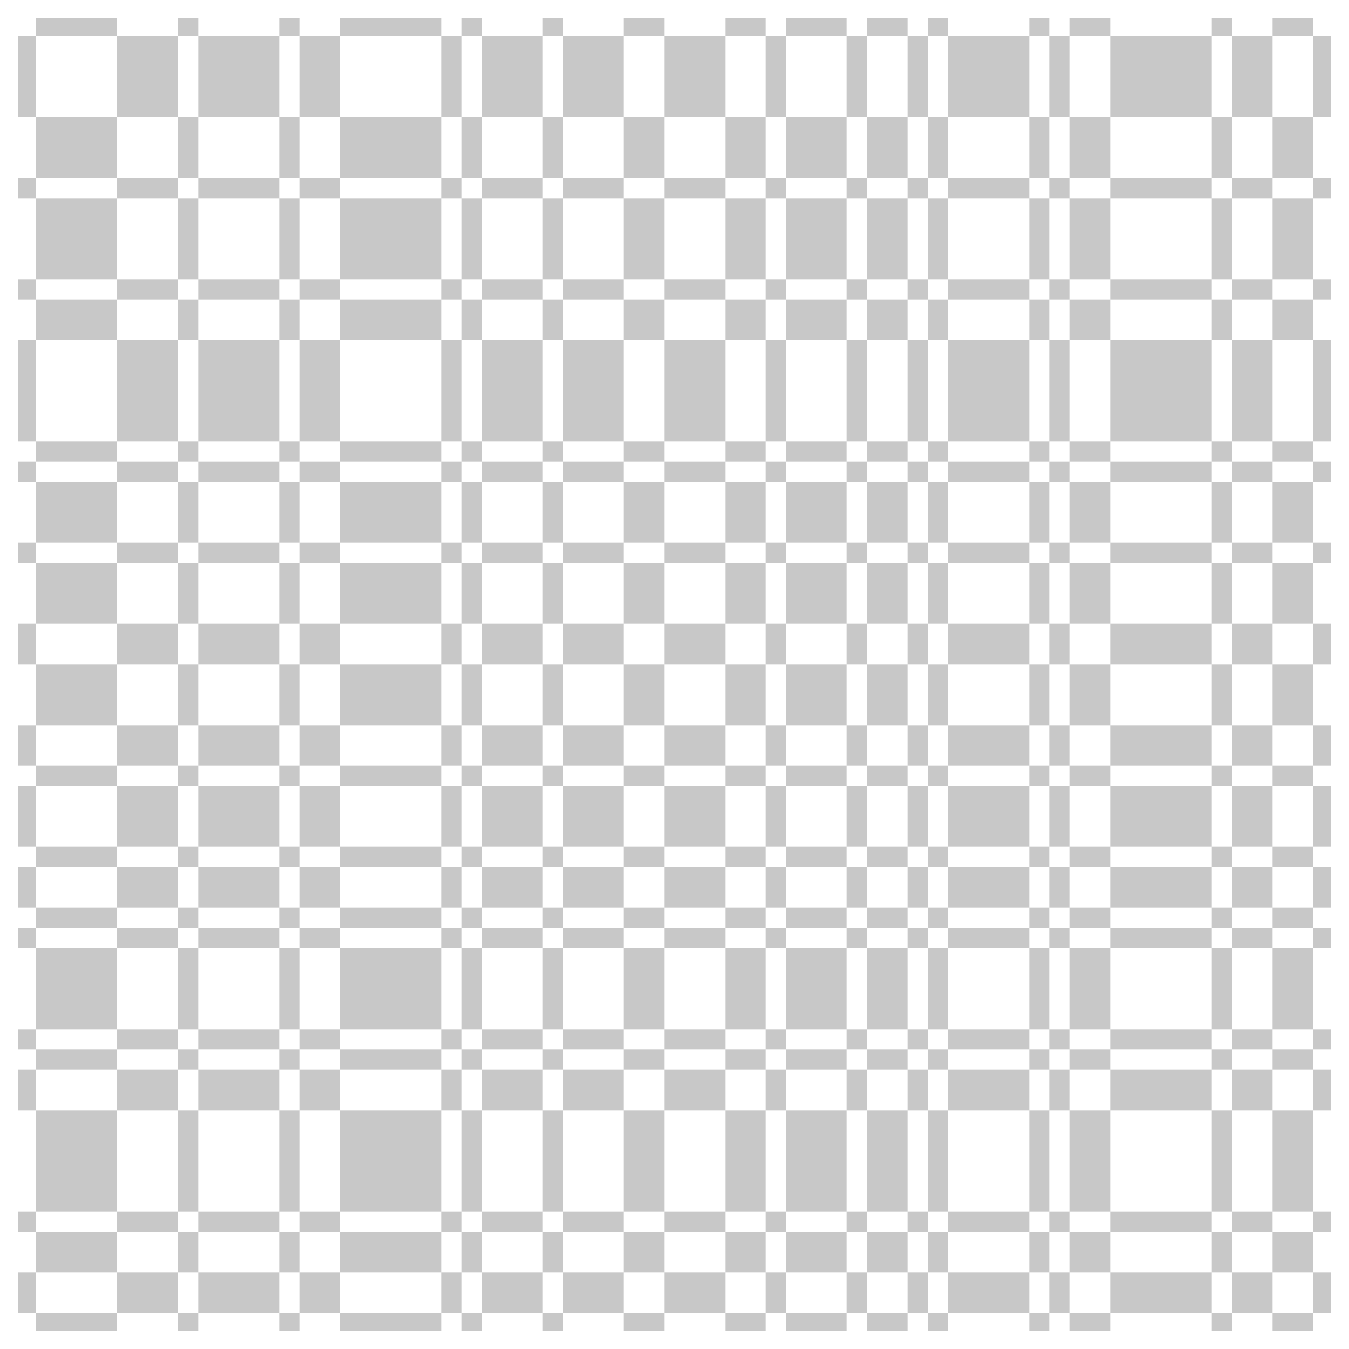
# Model space of a CAD drawing. Extents: x 0 to 200, y 0 to 200.
# Drawn here: x 74.2 to 99.8, y 100.2 to 125.8 of the extents above; entities that cross this region are included whole.
import ezdxf

# ---------------------------------------------------------------- set-up
doc = ezdxf.new("R2010")
doc.units = 0

msp = doc.modelspace()

# ---------------------------------------------------------------- linework, layer by layer
at = {"layer": 'CHROME'}
for points in [[(74.4, 125.6), (76, 125.6), (74.4, 126), (76, 126)], [(77.2, 125.6), (77.6, 125.6), (77.2, 126), (77.6, 126)], [(79.2, 125.6), (79.6, 125.6), (79.2, 126), (79.6, 126)], [(80.4, 125.6), (82.4, 125.6), (80.4, 126), (82.4, 126)], [(82.8, 125.6), (83.2, 125.6), (82.8, 126), (83.2, 126)], [(84.4, 125.6), (84.8, 125.6), (84.4, 126), (84.8, 126)], [(86, 125.6), (86.8, 125.6), (86, 126), (86.8, 126)], [(88, 125.6), (88.8, 125.6), (88, 126), (88.8, 126)], [(89.2, 125.6), (90.4, 125.6), (89.2, 126), (90.4, 126)], [(90.8, 125.6), (91.6, 125.6), (90.8, 126), (91.6, 126)], [(92, 125.6), (92.4, 125.6), (92, 126), (92.4, 126)], [(94, 125.6), (94.4, 125.6), (94, 126), (94.4, 126)], [(94.8, 125.6), (95.6, 125.6), (94.8, 126), (95.6, 126)], [(97.6, 125.6), (98, 125.6), (97.6, 126), (98, 126)], [(98.8, 125.6), (99.6, 125.6), (98.8, 126), (99.6, 126)], [(74, 124), (74.4, 124), (74, 125.6), (74.4, 125.6)], [(76, 124), (77.2, 124), (76, 125.6), (77.2, 125.6)], [(77.6, 124), (79.2, 124), (77.6, 125.6), (79.2, 125.6)], [(79.6, 124), (80.4, 124), (79.6, 125.6), (80.4, 125.6)], [(82.4, 124), (82.8, 124), (82.4, 125.6), (82.8, 125.6)], [(83.2, 124), (84.4, 124), (83.2, 125.6), (84.4, 125.6)], [(84.8, 124), (86, 124), (84.8, 125.6), (86, 125.6)], [(86.8, 124), (88, 124), (86.8, 125.6), (88, 125.6)], [(88.8, 124), (89.2, 124), (88.8, 125.6), (89.2, 125.6)], [(90.4, 124), (90.8, 124), (90.4, 125.6), (90.8, 125.6)], [(91.6, 124), (92, 124), (91.6, 125.6), (92, 125.6)], [(92.4, 124), (94, 124), (92.4, 125.6), (94, 125.6)], [(94.4, 124), (94.8, 124), (94.4, 125.6), (94.8, 125.6)], [(95.6, 124), (97.6, 124), (95.6, 125.6), (97.6, 125.6)], [(98, 124), (98.8, 124), (98, 125.6), (98.8, 125.6)], [(99.6, 124), (100, 124), (99.6, 125.6), (100, 125.6)], [(74.4, 122.8), (76, 122.8), (74.4, 124), (76, 124)], [(77.2, 122.8), (77.6, 122.8), (77.2, 124), (77.6, 124)], [(79.2, 122.8), (79.6, 122.8), (79.2, 124), (79.6, 124)], [(80.4, 122.8), (82.4, 122.8), (80.4, 124), (82.4, 124)], [(82.8, 122.8), (83.2, 122.8), (82.8, 124), (83.2, 124)], [(84.4, 122.8), (84.8, 122.8), (84.4, 124), (84.8, 124)], [(86, 122.8), (86.8, 122.8), (86, 124), (86.8, 124)], [(88, 122.8), (88.8, 122.8), (88, 124), (88.8, 124)], [(89.2, 122.8), (90.4, 122.8), (89.2, 124), (90.4, 124)], [(90.8, 122.8), (91.6, 122.8), (90.8, 124), (91.6, 124)], [(92, 122.8), (92.4, 122.8), (92, 124), (92.4, 124)], [(94, 122.8), (94.4, 122.8), (94, 124), (94.4, 124)], [(94.8, 122.8), (95.6, 122.8), (94.8, 124), (95.6, 124)], [(97.6, 122.8), (98, 122.8), (97.6, 124), (98, 124)], [(98.8, 122.8), (99.6, 122.8), (98.8, 124), (99.6, 124)], [(74, 122.4), (74.4, 122.4), (74, 122.8), (74.4, 122.8)], [(76, 122.4), (77.2, 122.4), (76, 122.8), (77.2, 122.8)], [(77.6, 122.4), (79.2, 122.4), (77.6, 122.8), (79.2, 122.8)], [(79.6, 122.4), (80.4, 122.4), (79.6, 122.8), (80.4, 122.8)], [(82.4, 122.4), (82.8, 122.4), (82.4, 122.8), (82.8, 122.8)], [(83.2, 122.4), (84.4, 122.4), (83.2, 122.8), (84.4, 122.8)], [(84.8, 122.4), (86, 122.4), (84.8, 122.8), (86, 122.8)], [(86.8, 122.4), (88, 122.4), (86.8, 122.8), (88, 122.8)], [(88.8, 122.4), (89.2, 122.4), (88.8, 122.8), (89.2, 122.8)], [(90.4, 122.4), (90.8, 122.4), (90.4, 122.8), (90.8, 122.8)], [(91.6, 122.4), (92, 122.4), (91.6, 122.8), (92, 122.8)], [(92.4, 122.4), (94, 122.4), (92.4, 122.8), (94, 122.8)], [(94.4, 122.4), (94.8, 122.4), (94.4, 122.8), (94.8, 122.8)], [(95.6, 122.4), (97.6, 122.4), (95.6, 122.8), (97.6, 122.8)], [(98, 122.4), (98.8, 122.4), (98, 122.8), (98.8, 122.8)], [(99.6, 122.4), (100, 122.4), (99.6, 122.8), (100, 122.8)], [(74.4, 120.8), (76, 120.8), (74.4, 122.4), (76, 122.4)], [(77.2, 120.8), (77.6, 120.8), (77.2, 122.4), (77.6, 122.4)], [(79.2, 120.8), (79.6, 120.8), (79.2, 122.4), (79.6, 122.4)], [(80.4, 120.8), (82.4, 120.8), (80.4, 122.4), (82.4, 122.4)], [(82.8, 120.8), (83.2, 120.8), (82.8, 122.4), (83.2, 122.4)], [(84.4, 120.8), (84.8, 120.8), (84.4, 122.4), (84.8, 122.4)], [(86, 120.8), (86.8, 120.8), (86, 122.4), (86.8, 122.4)], [(88, 120.8), (88.8, 120.8), (88, 122.4), (88.8, 122.4)], [(89.2, 120.8), (90.4, 120.8), (89.2, 122.4), (90.4, 122.4)], [(90.8, 120.8), (91.6, 120.8), (90.8, 122.4), (91.6, 122.4)], [(92, 120.8), (92.4, 120.8), (92, 122.4), (92.4, 122.4)], [(94, 120.8), (94.4, 120.8), (94, 122.4), (94.4, 122.4)], [(94.8, 120.8), (95.6, 120.8), (94.8, 122.4), (95.6, 122.4)], [(97.6, 120.8), (98, 120.8), (97.6, 122.4), (98, 122.4)], [(98.8, 120.8), (99.6, 120.8), (98.8, 122.4), (99.6, 122.4)], [(74, 120.4), (74.4, 120.4), (74, 120.8), (74.4, 120.8)], [(76, 120.4), (77.2, 120.4), (76, 120.8), (77.2, 120.8)], [(77.6, 120.4), (79.2, 120.4), (77.6, 120.8), (79.2, 120.8)], [(79.6, 120.4), (80.4, 120.4), (79.6, 120.8), (80.4, 120.8)], [(82.4, 120.4), (82.8, 120.4), (82.4, 120.8), (82.8, 120.8)], [(83.2, 120.4), (84.4, 120.4), (83.2, 120.8), (84.4, 120.8)], [(84.8, 120.4), (86, 120.4), (84.8, 120.8), (86, 120.8)], [(86.8, 120.4), (88, 120.4), (86.8, 120.8), (88, 120.8)], [(88.8, 120.4), (89.2, 120.4), (88.8, 120.8), (89.2, 120.8)], [(90.4, 120.4), (90.8, 120.4), (90.4, 120.8), (90.8, 120.8)], [(91.6, 120.4), (92, 120.4), (91.6, 120.8), (92, 120.8)], [(92.4, 120.4), (94, 120.4), (92.4, 120.8), (94, 120.8)], [(94.4, 120.4), (94.8, 120.4), (94.4, 120.8), (94.8, 120.8)], [(95.6, 120.4), (97.6, 120.4), (95.6, 120.8), (97.6, 120.8)], [(98, 120.4), (98.8, 120.4), (98, 120.8), (98.8, 120.8)], [(99.6, 120.4), (100, 120.4), (99.6, 120.8), (100, 120.8)], [(74.4, 119.6), (76, 119.6), (74.4, 120.4), (76, 120.4)], [(77.2, 119.6), (77.6, 119.6), (77.2, 120.4), (77.6, 120.4)], [(79.2, 119.6), (79.6, 119.6), (79.2, 120.4), (79.6, 120.4)], [(80.4, 119.6), (82.4, 119.6), (80.4, 120.4), (82.4, 120.4)], [(82.8, 119.6), (83.2, 119.6), (82.8, 120.4), (83.2, 120.4)], [(84.4, 119.6), (84.8, 119.6), (84.4, 120.4), (84.8, 120.4)], [(86, 119.6), (86.8, 119.6), (86, 120.4), (86.8, 120.4)], [(88, 119.6), (88.8, 119.6), (88, 120.4), (88.8, 120.4)], [(89.2, 119.6), (90.4, 119.6), (89.2, 120.4), (90.4, 120.4)], [(90.8, 119.6), (91.6, 119.6), (90.8, 120.4), (91.6, 120.4)], [(92, 119.6), (92.4, 119.6), (92, 120.4), (92.4, 120.4)], [(94, 119.6), (94.4, 119.6), (94, 120.4), (94.4, 120.4)], [(94.8, 119.6), (95.6, 119.6), (94.8, 120.4), (95.6, 120.4)], [(97.6, 119.6), (98, 119.6), (97.6, 120.4), (98, 120.4)], [(98.8, 119.6), (99.6, 119.6), (98.8, 120.4), (99.6, 120.4)], [(74, 117.6), (74.4, 117.6), (74, 119.6), (74.4, 119.6)], [(76, 117.6), (77.2, 117.6), (76, 119.6), (77.2, 119.6)], [(77.6, 117.6), (79.2, 117.6), (77.6, 119.6), (79.2, 119.6)], [(79.6, 117.6), (80.4, 117.6), (79.6, 119.6), (80.4, 119.6)], [(82.4, 117.6), (82.8, 117.6), (82.4, 119.6), (82.8, 119.6)], [(83.2, 117.6), (84.4, 117.6), (83.2, 119.6), (84.4, 119.6)], [(84.8, 117.6), (86, 117.6), (84.8, 119.6), (86, 119.6)], [(86.8, 117.6), (88, 117.6), (86.8, 119.6), (88, 119.6)], [(88.8, 117.6), (89.2, 117.6), (88.8, 119.6), (89.2, 119.6)], [(90.4, 117.6), (90.8, 117.6), (90.4, 119.6), (90.8, 119.6)], [(91.6, 117.6), (92, 117.6), (91.6, 119.6), (92, 119.6)], [(92.4, 117.6), (94, 117.6), (92.4, 119.6), (94, 119.6)], [(94.4, 117.6), (94.8, 117.6), (94.4, 119.6), (94.8, 119.6)], [(95.6, 117.6), (97.6, 117.6), (95.6, 119.6), (97.6, 119.6)], [(98, 117.6), (98.8, 117.6), (98, 119.6), (98.8, 119.6)], [(99.6, 117.6), (100, 117.6), (99.6, 119.6), (100, 119.6)], [(74.4, 117.2), (76, 117.2), (74.4, 117.6), (76, 117.6)], [(77.2, 117.2), (77.6, 117.2), (77.2, 117.6), (77.6, 117.6)], [(79.2, 117.2), (79.6, 117.2), (79.2, 117.6), (79.6, 117.6)], [(80.4, 117.2), (82.4, 117.2), (80.4, 117.6), (82.4, 117.6)], [(82.8, 117.2), (83.2, 117.2), (82.8, 117.6), (83.2, 117.6)], [(84.4, 117.2), (84.8, 117.2), (84.4, 117.6), (84.8, 117.6)], [(86, 117.2), (86.8, 117.2), (86, 117.6), (86.8, 117.6)], [(88, 117.2), (88.8, 117.2), (88, 117.6), (88.8, 117.6)], [(89.2, 117.2), (90.4, 117.2), (89.2, 117.6), (90.4, 117.6)], [(90.8, 117.2), (91.6, 117.2), (90.8, 117.6), (91.6, 117.6)], [(92, 117.2), (92.4, 117.2), (92, 117.6), (92.4, 117.6)], [(94, 117.2), (94.4, 117.2), (94, 117.6), (94.4, 117.6)], [(94.8, 117.2), (95.6, 117.2), (94.8, 117.6), (95.6, 117.6)], [(97.6, 117.2), (98, 117.2), (97.6, 117.6), (98, 117.6)], [(98.8, 117.2), (99.6, 117.2), (98.8, 117.6), (99.6, 117.6)], [(74, 116.8), (74.4, 116.8), (74, 117.2), (74.4, 117.2)], [(76, 116.8), (77.2, 116.8), (76, 117.2), (77.2, 117.2)], [(77.6, 116.8), (79.2, 116.8), (77.6, 117.2), (79.2, 117.2)], [(79.6, 116.8), (80.4, 116.8), (79.6, 117.2), (80.4, 117.2)], [(82.4, 116.8), (82.8, 116.8), (82.4, 117.2), (82.8, 117.2)], [(83.2, 116.8), (84.4, 116.8), (83.2, 117.2), (84.4, 117.2)], [(84.8, 116.8), (86, 116.8), (84.8, 117.2), (86, 117.2)], [(86.8, 116.8), (88, 116.8), (86.8, 117.2), (88, 117.2)], [(88.8, 116.8), (89.2, 116.8), (88.8, 117.2), (89.2, 117.2)], [(90.4, 116.8), (90.8, 116.8), (90.4, 117.2), (90.8, 117.2)], [(91.6, 116.8), (92, 116.8), (91.6, 117.2), (92, 117.2)], [(92.4, 116.8), (94, 116.8), (92.4, 117.2), (94, 117.2)], [(94.4, 116.8), (94.8, 116.8), (94.4, 117.2), (94.8, 117.2)], [(95.6, 116.8), (97.6, 116.8), (95.6, 117.2), (97.6, 117.2)], [(98, 116.8), (98.8, 116.8), (98, 117.2), (98.8, 117.2)], [(99.6, 116.8), (100, 116.8), (99.6, 117.2), (100, 117.2)], [(74.4, 115.6), (76, 115.6), (74.4, 116.8), (76, 116.8)], [(77.2, 115.6), (77.6, 115.6), (77.2, 116.8), (77.6, 116.8)], [(79.2, 115.6), (79.6, 115.6), (79.2, 116.8), (79.6, 116.8)], [(80.4, 115.6), (82.4, 115.6), (80.4, 116.8), (82.4, 116.8)], [(82.8, 115.6), (83.2, 115.6), (82.8, 116.8), (83.2, 116.8)], [(84.4, 115.6), (84.8, 115.6), (84.4, 116.8), (84.8, 116.8)], [(86, 115.6), (86.8, 115.6), (86, 116.8), (86.8, 116.8)], [(88, 115.6), (88.8, 115.6), (88, 116.8), (88.8, 116.8)], [(89.2, 115.6), (90.4, 115.6), (89.2, 116.8), (90.4, 116.8)], [(90.8, 115.6), (91.6, 115.6), (90.8, 116.8), (91.6, 116.8)], [(92, 115.6), (92.4, 115.6), (92, 116.8), (92.4, 116.8)], [(94, 115.6), (94.4, 115.6), (94, 116.8), (94.4, 116.8)], [(94.8, 115.6), (95.6, 115.6), (94.8, 116.8), (95.6, 116.8)], [(97.6, 115.6), (98, 115.6), (97.6, 116.8), (98, 116.8)], [(98.8, 115.6), (99.6, 115.6), (98.8, 116.8), (99.6, 116.8)], [(74, 115.2), (74.4, 115.2), (74, 115.6), (74.4, 115.6)], [(76, 115.2), (77.2, 115.2), (76, 115.6), (77.2, 115.6)], [(77.6, 115.2), (79.2, 115.2), (77.6, 115.6), (79.2, 115.6)], [(79.6, 115.2), (80.4, 115.2), (79.6, 115.6), (80.4, 115.6)], [(82.4, 115.2), (82.8, 115.2), (82.4, 115.6), (82.8, 115.6)], [(83.2, 115.2), (84.4, 115.2), (83.2, 115.6), (84.4, 115.6)], [(84.8, 115.2), (86, 115.2), (84.8, 115.6), (86, 115.6)], [(86.8, 115.2), (88, 115.2), (86.8, 115.6), (88, 115.6)], [(88.8, 115.2), (89.2, 115.2), (88.8, 115.6), (89.2, 115.6)], [(90.4, 115.2), (90.8, 115.2), (90.4, 115.6), (90.8, 115.6)], [(91.6, 115.2), (92, 115.2), (91.6, 115.6), (92, 115.6)], [(92.4, 115.2), (94, 115.2), (92.4, 115.6), (94, 115.6)], [(94.4, 115.2), (94.8, 115.2), (94.4, 115.6), (94.8, 115.6)], [(95.6, 115.2), (97.6, 115.2), (95.6, 115.6), (97.6, 115.6)], [(98, 115.2), (98.8, 115.2), (98, 115.6), (98.8, 115.6)], [(99.6, 115.2), (100, 115.2), (99.6, 115.6), (100, 115.6)], [(74.4, 114), (76, 114), (74.4, 115.2), (76, 115.2)], [(77.2, 114), (77.6, 114), (77.2, 115.2), (77.6, 115.2)], [(79.2, 114), (79.6, 114), (79.2, 115.2), (79.6, 115.2)], [(80.4, 114), (82.4, 114), (80.4, 115.2), (82.4, 115.2)], [(82.8, 114), (83.2, 114), (82.8, 115.2), (83.2, 115.2)], [(84.4, 114), (84.8, 114), (84.4, 115.2), (84.8, 115.2)], [(86, 114), (86.8, 114), (86, 115.2), (86.8, 115.2)], [(88, 114), (88.8, 114), (88, 115.2), (88.8, 115.2)], [(89.2, 114), (90.4, 114), (89.2, 115.2), (90.4, 115.2)], [(90.8, 114), (91.6, 114), (90.8, 115.2), (91.6, 115.2)], [(92, 114), (92.4, 114), (92, 115.2), (92.4, 115.2)], [(94, 114), (94.4, 114), (94, 115.2), (94.4, 115.2)], [(94.8, 114), (95.6, 114), (94.8, 115.2), (95.6, 115.2)], [(97.6, 114), (98, 114), (97.6, 115.2), (98, 115.2)], [(98.8, 114), (99.6, 114), (98.8, 115.2), (99.6, 115.2)], [(74, 113.2), (74.4, 113.2), (74, 114), (74.4, 114)], [(76, 113.2), (77.2, 113.2), (76, 114), (77.2, 114)], [(77.6, 113.2), (79.2, 113.2), (77.6, 114), (79.2, 114)], [(79.6, 113.2), (80.4, 113.2), (79.6, 114), (80.4, 114)], [(82.4, 113.2), (82.8, 113.2), (82.4, 114), (82.8, 114)], [(83.2, 113.2), (84.4, 113.2), (83.2, 114), (84.4, 114)], [(84.8, 113.2), (86, 113.2), (84.8, 114), (86, 114)], [(86.8, 113.2), (88, 113.2), (86.8, 114), (88, 114)], [(88.8, 113.2), (89.2, 113.2), (88.8, 114), (89.2, 114)], [(90.4, 113.2), (90.8, 113.2), (90.4, 114), (90.8, 114)], [(91.6, 113.2), (92, 113.2), (91.6, 114), (92, 114)], [(92.4, 113.2), (94, 113.2), (92.4, 114), (94, 114)], [(94.4, 113.2), (94.8, 113.2), (94.4, 114), (94.8, 114)], [(95.6, 113.2), (97.6, 113.2), (95.6, 114), (97.6, 114)], [(98, 113.2), (98.8, 113.2), (98, 114), (98.8, 114)], [(99.6, 113.2), (100, 113.2), (99.6, 114), (100, 114)], [(74.4, 112), (76, 112), (74.4, 113.2), (76, 113.2)], [(77.2, 112), (77.6, 112), (77.2, 113.2), (77.6, 113.2)], [(79.2, 112), (79.6, 112), (79.2, 113.2), (79.6, 113.2)], [(80.4, 112), (82.4, 112), (80.4, 113.2), (82.4, 113.2)], [(82.8, 112), (83.2, 112), (82.8, 113.2), (83.2, 113.2)], [(84.4, 112), (84.8, 112), (84.4, 113.2), (84.8, 113.2)], [(86, 112), (86.8, 112), (86, 113.2), (86.8, 113.2)], [(88, 112), (88.8, 112), (88, 113.2), (88.8, 113.2)], [(89.2, 112), (90.4, 112), (89.2, 113.2), (90.4, 113.2)], [(90.8, 112), (91.6, 112), (90.8, 113.2), (91.6, 113.2)], [(92, 112), (92.4, 112), (92, 113.2), (92.4, 113.2)], [(94, 112), (94.4, 112), (94, 113.2), (94.4, 113.2)], [(94.8, 112), (95.6, 112), (94.8, 113.2), (95.6, 113.2)], [(97.6, 112), (98, 112), (97.6, 113.2), (98, 113.2)], [(98.8, 112), (99.6, 112), (98.8, 113.2), (99.6, 113.2)], [(74, 111.2), (74.4, 111.2), (74, 112), (74.4, 112)], [(76, 111.2), (77.2, 111.2), (76, 112), (77.2, 112)], [(77.6, 111.2), (79.2, 111.2), (77.6, 112), (79.2, 112)], [(79.6, 111.2), (80.4, 111.2), (79.6, 112), (80.4, 112)], [(82.4, 111.2), (82.8, 111.2), (82.4, 112), (82.8, 112)], [(83.2, 111.2), (84.4, 111.2), (83.2, 112), (84.4, 112)], [(84.8, 111.2), (86, 111.2), (84.8, 112), (86, 112)], [(86.8, 111.2), (88, 111.2), (86.8, 112), (88, 112)], [(88.8, 111.2), (89.2, 111.2), (88.8, 112), (89.2, 112)], [(90.4, 111.2), (90.8, 111.2), (90.4, 112), (90.8, 112)], [(91.6, 111.2), (92, 111.2), (91.6, 112), (92, 112)], [(92.4, 111.2), (94, 111.2), (92.4, 112), (94, 112)], [(94.4, 111.2), (94.8, 111.2), (94.4, 112), (94.8, 112)], [(95.6, 111.2), (97.6, 111.2), (95.6, 112), (97.6, 112)], [(98, 111.2), (98.8, 111.2), (98, 112), (98.8, 112)], [(99.6, 111.2), (100, 111.2), (99.6, 112), (100, 112)], [(74.4, 110.8), (76, 110.8), (74.4, 111.2), (76, 111.2)], [(77.2, 110.8), (77.6, 110.8), (77.2, 111.2), (77.6, 111.2)], [(79.2, 110.8), (79.6, 110.8), (79.2, 111.2), (79.6, 111.2)], [(80.4, 110.8), (82.4, 110.8), (80.4, 111.2), (82.4, 111.2)], [(82.8, 110.8), (83.2, 110.8), (82.8, 111.2), (83.2, 111.2)], [(84.4, 110.8), (84.8, 110.8), (84.4, 111.2), (84.8, 111.2)], [(86, 110.8), (86.8, 110.8), (86, 111.2), (86.8, 111.2)], [(88, 110.8), (88.8, 110.8), (88, 111.2), (88.8, 111.2)], [(89.2, 110.8), (90.4, 110.8), (89.2, 111.2), (90.4, 111.2)], [(90.8, 110.8), (91.6, 110.8), (90.8, 111.2), (91.6, 111.2)], [(92, 110.8), (92.4, 110.8), (92, 111.2), (92.4, 111.2)], [(94, 110.8), (94.4, 110.8), (94, 111.2), (94.4, 111.2)], [(94.8, 110.8), (95.6, 110.8), (94.8, 111.2), (95.6, 111.2)], [(97.6, 110.8), (98, 110.8), (97.6, 111.2), (98, 111.2)], [(98.8, 110.8), (99.6, 110.8), (98.8, 111.2), (99.6, 111.2)], [(74, 109.6), (74.4, 109.6), (74, 110.8), (74.4, 110.8)], [(76, 109.6), (77.2, 109.6), (76, 110.8), (77.2, 110.8)], [(77.6, 109.6), (79.2, 109.6), (77.6, 110.8), (79.2, 110.8)], [(79.6, 109.6), (80.4, 109.6), (79.6, 110.8), (80.4, 110.8)], [(82.4, 109.6), (82.8, 109.6), (82.4, 110.8), (82.8, 110.8)], [(83.2, 109.6), (84.4, 109.6), (83.2, 110.8), (84.4, 110.8)], [(84.8, 109.6), (86, 109.6), (84.8, 110.8), (86, 110.8)], [(86.8, 109.6), (88, 109.6), (86.8, 110.8), (88, 110.8)], [(88.8, 109.6), (89.2, 109.6), (88.8, 110.8), (89.2, 110.8)], [(90.4, 109.6), (90.8, 109.6), (90.4, 110.8), (90.8, 110.8)], [(91.6, 109.6), (92, 109.6), (91.6, 110.8), (92, 110.8)], [(92.4, 109.6), (94, 109.6), (92.4, 110.8), (94, 110.8)], [(94.4, 109.6), (94.8, 109.6), (94.4, 110.8), (94.8, 110.8)], [(95.6, 109.6), (97.6, 109.6), (95.6, 110.8), (97.6, 110.8)], [(98, 109.6), (98.8, 109.6), (98, 110.8), (98.8, 110.8)], [(99.6, 109.6), (100, 109.6), (99.6, 110.8), (100, 110.8)], [(74.4, 109.2), (76, 109.2), (74.4, 109.6), (76, 109.6)], [(77.2, 109.2), (77.6, 109.2), (77.2, 109.6), (77.6, 109.6)], [(79.2, 109.2), (79.6, 109.2), (79.2, 109.6), (79.6, 109.6)], [(80.4, 109.2), (82.4, 109.2), (80.4, 109.6), (82.4, 109.6)], [(82.8, 109.2), (83.2, 109.2), (82.8, 109.6), (83.2, 109.6)], [(84.4, 109.2), (84.8, 109.2), (84.4, 109.6), (84.8, 109.6)], [(86, 109.2), (86.8, 109.2), (86, 109.6), (86.8, 109.6)], [(88, 109.2), (88.8, 109.2), (88, 109.6), (88.8, 109.6)], [(89.2, 109.2), (90.4, 109.2), (89.2, 109.6), (90.4, 109.6)], [(90.8, 109.2), (91.6, 109.2), (90.8, 109.6), (91.6, 109.6)], [(92, 109.2), (92.4, 109.2), (92, 109.6), (92.4, 109.6)], [(94, 109.2), (94.4, 109.2), (94, 109.6), (94.4, 109.6)], [(94.8, 109.2), (95.6, 109.2), (94.8, 109.6), (95.6, 109.6)], [(97.6, 109.2), (98, 109.2), (97.6, 109.6), (98, 109.6)], [(98.8, 109.2), (99.6, 109.2), (98.8, 109.6), (99.6, 109.6)], [(74, 108.4), (74.4, 108.4), (74, 109.2), (74.4, 109.2)], [(76, 108.4), (77.2, 108.4), (76, 109.2), (77.2, 109.2)], [(77.6, 108.4), (79.2, 108.4), (77.6, 109.2), (79.2, 109.2)], [(79.6, 108.4), (80.4, 108.4), (79.6, 109.2), (80.4, 109.2)], [(82.4, 108.4), (82.8, 108.4), (82.4, 109.2), (82.8, 109.2)], [(83.2, 108.4), (84.4, 108.4), (83.2, 109.2), (84.4, 109.2)], [(84.8, 108.4), (86, 108.4), (84.8, 109.2), (86, 109.2)], [(86.8, 108.4), (88, 108.4), (86.8, 109.2), (88, 109.2)], [(88.8, 108.4), (89.2, 108.4), (88.8, 109.2), (89.2, 109.2)], [(90.4, 108.4), (90.8, 108.4), (90.4, 109.2), (90.8, 109.2)], [(91.6, 108.4), (92, 108.4), (91.6, 109.2), (92, 109.2)], [(92.4, 108.4), (94, 108.4), (92.4, 109.2), (94, 109.2)], [(94.4, 108.4), (94.8, 108.4), (94.4, 109.2), (94.8, 109.2)], [(95.6, 108.4), (97.6, 108.4), (95.6, 109.2), (97.6, 109.2)], [(98, 108.4), (98.8, 108.4), (98, 109.2), (98.8, 109.2)], [(99.6, 108.4), (100, 108.4), (99.6, 109.2), (100, 109.2)], [(74.4, 108), (76, 108), (74.4, 108.4), (76, 108.4)], [(77.2, 108), (77.6, 108), (77.2, 108.4), (77.6, 108.4)], [(79.2, 108), (79.6, 108), (79.2, 108.4), (79.6, 108.4)], [(80.4, 108), (82.4, 108), (80.4, 108.4), (82.4, 108.4)], [(82.8, 108), (83.2, 108), (82.8, 108.4), (83.2, 108.4)], [(84.4, 108), (84.8, 108), (84.4, 108.4), (84.8, 108.4)], [(86, 108), (86.8, 108), (86, 108.4), (86.8, 108.4)], [(88, 108), (88.8, 108), (88, 108.4), (88.8, 108.4)], [(89.2, 108), (90.4, 108), (89.2, 108.4), (90.4, 108.4)], [(90.8, 108), (91.6, 108), (90.8, 108.4), (91.6, 108.4)], [(92, 108), (92.4, 108), (92, 108.4), (92.4, 108.4)], [(94, 108), (94.4, 108), (94, 108.4), (94.4, 108.4)], [(94.8, 108), (95.6, 108), (94.8, 108.4), (95.6, 108.4)], [(97.6, 108), (98, 108), (97.6, 108.4), (98, 108.4)], [(98.8, 108), (99.6, 108), (98.8, 108.4), (99.6, 108.4)], [(74, 107.6), (74.4, 107.6), (74, 108), (74.4, 108)], [(76, 107.6), (77.2, 107.6), (76, 108), (77.2, 108)], [(77.6, 107.6), (79.2, 107.6), (77.6, 108), (79.2, 108)], [(79.6, 107.6), (80.4, 107.6), (79.6, 108), (80.4, 108)], [(82.4, 107.6), (82.8, 107.6), (82.4, 108), (82.8, 108)], [(83.2, 107.6), (84.4, 107.6), (83.2, 108), (84.4, 108)], [(84.8, 107.6), (86, 107.6), (84.8, 108), (86, 108)], [(86.8, 107.6), (88, 107.6), (86.8, 108), (88, 108)], [(88.8, 107.6), (89.2, 107.6), (88.8, 108), (89.2, 108)], [(90.4, 107.6), (90.8, 107.6), (90.4, 108), (90.8, 108)], [(91.6, 107.6), (92, 107.6), (91.6, 108), (92, 108)], [(92.4, 107.6), (94, 107.6), (92.4, 108), (94, 108)], [(94.4, 107.6), (94.8, 107.6), (94.4, 108), (94.8, 108)], [(95.6, 107.6), (97.6, 107.6), (95.6, 108), (97.6, 108)], [(98, 107.6), (98.8, 107.6), (98, 108), (98.8, 108)], [(99.6, 107.6), (100, 107.6), (99.6, 108), (100, 108)], [(74.4, 106), (76, 106), (74.4, 107.6), (76, 107.6)], [(77.2, 106), (77.6, 106), (77.2, 107.6), (77.6, 107.6)], [(79.2, 106), (79.6, 106), (79.2, 107.6), (79.6, 107.6)], [(80.4, 106), (82.4, 106), (80.4, 107.6), (82.4, 107.6)], [(82.8, 106), (83.2, 106), (82.8, 107.6), (83.2, 107.6)], [(84.4, 106), (84.8, 106), (84.4, 107.6), (84.8, 107.6)], [(86, 106), (86.8, 106), (86, 107.6), (86.8, 107.6)], [(88, 106), (88.8, 106), (88, 107.6), (88.8, 107.6)], [(89.2, 106), (90.4, 106), (89.2, 107.6), (90.4, 107.6)], [(90.8, 106), (91.6, 106), (90.8, 107.6), (91.6, 107.6)], [(92, 106), (92.4, 106), (92, 107.6), (92.4, 107.6)], [(94, 106), (94.4, 106), (94, 107.6), (94.4, 107.6)], [(94.8, 106), (95.6, 106), (94.8, 107.6), (95.6, 107.6)], [(97.6, 106), (98, 106), (97.6, 107.6), (98, 107.6)], [(98.8, 106), (99.6, 106), (98.8, 107.6), (99.6, 107.6)], [(74, 105.6), (74.4, 105.6), (74, 106), (74.4, 106)], [(76, 105.6), (77.2, 105.6), (76, 106), (77.2, 106)], [(77.6, 105.6), (79.2, 105.6), (77.6, 106), (79.2, 106)], [(79.6, 105.6), (80.4, 105.6), (79.6, 106), (80.4, 106)], [(82.4, 105.6), (82.8, 105.6), (82.4, 106), (82.8, 106)], [(83.2, 105.6), (84.4, 105.6), (83.2, 106), (84.4, 106)], [(84.8, 105.6), (86, 105.6), (84.8, 106), (86, 106)], [(86.8, 105.6), (88, 105.6), (86.8, 106), (88, 106)], [(88.8, 105.6), (89.2, 105.6), (88.8, 106), (89.2, 106)], [(90.4, 105.6), (90.8, 105.6), (90.4, 106), (90.8, 106)], [(91.6, 105.6), (92, 105.6), (91.6, 106), (92, 106)], [(92.4, 105.6), (94, 105.6), (92.4, 106), (94, 106)], [(94.4, 105.6), (94.8, 105.6), (94.4, 106), (94.8, 106)], [(95.6, 105.6), (97.6, 105.6), (95.6, 106), (97.6, 106)], [(98, 105.6), (98.8, 105.6), (98, 106), (98.8, 106)], [(99.6, 105.6), (100, 105.6), (99.6, 106), (100, 106)], [(74.4, 105.2), (76, 105.2), (74.4, 105.6), (76, 105.6)], [(77.2, 105.2), (77.6, 105.2), (77.2, 105.6), (77.6, 105.6)], [(79.2, 105.2), (79.6, 105.2), (79.2, 105.6), (79.6, 105.6)], [(80.4, 105.2), (82.4, 105.2), (80.4, 105.6), (82.4, 105.6)], [(82.8, 105.2), (83.2, 105.2), (82.8, 105.6), (83.2, 105.6)], [(84.4, 105.2), (84.8, 105.2), (84.4, 105.6), (84.8, 105.6)], [(86, 105.2), (86.8, 105.2), (86, 105.6), (86.8, 105.6)], [(88, 105.2), (88.8, 105.2), (88, 105.6), (88.8, 105.6)], [(89.2, 105.2), (90.4, 105.2), (89.2, 105.6), (90.4, 105.6)], [(90.8, 105.2), (91.6, 105.2), (90.8, 105.6), (91.6, 105.6)], [(92, 105.2), (92.4, 105.2), (92, 105.6), (92.4, 105.6)], [(94, 105.2), (94.4, 105.2), (94, 105.6), (94.4, 105.6)], [(94.8, 105.2), (95.6, 105.2), (94.8, 105.6), (95.6, 105.6)], [(97.6, 105.2), (98, 105.2), (97.6, 105.6), (98, 105.6)], [(98.8, 105.2), (99.6, 105.2), (98.8, 105.6), (99.6, 105.6)], [(74, 104.4), (74.4, 104.4), (74, 105.2), (74.4, 105.2)], [(76, 104.4), (77.2, 104.4), (76, 105.2), (77.2, 105.2)], [(77.6, 104.4), (79.2, 104.4), (77.6, 105.2), (79.2, 105.2)], [(79.6, 104.4), (80.4, 104.4), (79.6, 105.2), (80.4, 105.2)], [(82.4, 104.4), (82.8, 104.4), (82.4, 105.2), (82.8, 105.2)], [(83.2, 104.4), (84.4, 104.4), (83.2, 105.2), (84.4, 105.2)], [(84.8, 104.4), (86, 104.4), (84.8, 105.2), (86, 105.2)], [(86.8, 104.4), (88, 104.4), (86.8, 105.2), (88, 105.2)], [(88.8, 104.4), (89.2, 104.4), (88.8, 105.2), (89.2, 105.2)], [(90.4, 104.4), (90.8, 104.4), (90.4, 105.2), (90.8, 105.2)], [(91.6, 104.4), (92, 104.4), (91.6, 105.2), (92, 105.2)], [(92.4, 104.4), (94, 104.4), (92.4, 105.2), (94, 105.2)], [(94.4, 104.4), (94.8, 104.4), (94.4, 105.2), (94.8, 105.2)], [(95.6, 104.4), (97.6, 104.4), (95.6, 105.2), (97.6, 105.2)], [(98, 104.4), (98.8, 104.4), (98, 105.2), (98.8, 105.2)], [(99.6, 104.4), (100, 104.4), (99.6, 105.2), (100, 105.2)], [(74.4, 102.4), (76, 102.4), (74.4, 104.4), (76, 104.4)], [(77.2, 102.4), (77.6, 102.4), (77.2, 104.4), (77.6, 104.4)], [(79.2, 102.4), (79.6, 102.4), (79.2, 104.4), (79.6, 104.4)], [(80.4, 102.4), (82.4, 102.4), (80.4, 104.4), (82.4, 104.4)], [(82.8, 102.4), (83.2, 102.4), (82.8, 104.4), (83.2, 104.4)], [(84.4, 102.4), (84.8, 102.4), (84.4, 104.4), (84.8, 104.4)], [(86, 102.4), (86.8, 102.4), (86, 104.4), (86.8, 104.4)], [(88, 102.4), (88.8, 102.4), (88, 104.4), (88.8, 104.4)], [(89.2, 102.4), (90.4, 102.4), (89.2, 104.4), (90.4, 104.4)], [(90.8, 102.4), (91.6, 102.4), (90.8, 104.4), (91.6, 104.4)], [(92, 102.4), (92.4, 102.4), (92, 104.4), (92.4, 104.4)], [(94, 102.4), (94.4, 102.4), (94, 104.4), (94.4, 104.4)], [(94.8, 102.4), (95.6, 102.4), (94.8, 104.4), (95.6, 104.4)], [(97.6, 102.4), (98, 102.4), (97.6, 104.4), (98, 104.4)], [(98.8, 102.4), (99.6, 102.4), (98.8, 104.4), (99.6, 104.4)], [(74, 102), (74.4, 102), (74, 102.4), (74.4, 102.4)], [(76, 102), (77.2, 102), (76, 102.4), (77.2, 102.4)], [(77.6, 102), (79.2, 102), (77.6, 102.4), (79.2, 102.4)], [(79.6, 102), (80.4, 102), (79.6, 102.4), (80.4, 102.4)], [(82.4, 102), (82.8, 102), (82.4, 102.4), (82.8, 102.4)], [(83.2, 102), (84.4, 102), (83.2, 102.4), (84.4, 102.4)], [(84.8, 102), (86, 102), (84.8, 102.4), (86, 102.4)], [(86.8, 102), (88, 102), (86.8, 102.4), (88, 102.4)], [(88.8, 102), (89.2, 102), (88.8, 102.4), (89.2, 102.4)], [(90.4, 102), (90.8, 102), (90.4, 102.4), (90.8, 102.4)], [(91.6, 102), (92, 102), (91.6, 102.4), (92, 102.4)], [(92.4, 102), (94, 102), (92.4, 102.4), (94, 102.4)], [(94.4, 102), (94.8, 102), (94.4, 102.4), (94.8, 102.4)], [(95.6, 102), (97.6, 102), (95.6, 102.4), (97.6, 102.4)], [(98, 102), (98.8, 102), (98, 102.4), (98.8, 102.4)], [(99.6, 102), (100, 102), (99.6, 102.4), (100, 102.4)], [(74.4, 101.2), (76, 101.2), (74.4, 102), (76, 102)], [(77.2, 101.2), (77.6, 101.2), (77.2, 102), (77.6, 102)], [(79.2, 101.2), (79.6, 101.2), (79.2, 102), (79.6, 102)], [(80.4, 101.2), (82.4, 101.2), (80.4, 102), (82.4, 102)], [(82.8, 101.2), (83.2, 101.2), (82.8, 102), (83.2, 102)], [(84.4, 101.2), (84.8, 101.2), (84.4, 102), (84.8, 102)], [(86, 101.2), (86.8, 101.2), (86, 102), (86.8, 102)], [(88, 101.2), (88.8, 101.2), (88, 102), (88.8, 102)], [(89.2, 101.2), (90.4, 101.2), (89.2, 102), (90.4, 102)], [(90.8, 101.2), (91.6, 101.2), (90.8, 102), (91.6, 102)], [(92, 101.2), (92.4, 101.2), (92, 102), (92.4, 102)], [(94, 101.2), (94.4, 101.2), (94, 102), (94.4, 102)], [(94.8, 101.2), (95.6, 101.2), (94.8, 102), (95.6, 102)], [(97.6, 101.2), (98, 101.2), (97.6, 102), (98, 102)], [(98.8, 101.2), (99.6, 101.2), (98.8, 102), (99.6, 102)], [(74, 100.4), (74.4, 100.4), (74, 101.2), (74.4, 101.2)], [(76, 100.4), (77.2, 100.4), (76, 101.2), (77.2, 101.2)], [(77.6, 100.4), (79.2, 100.4), (77.6, 101.2), (79.2, 101.2)], [(79.6, 100.4), (80.4, 100.4), (79.6, 101.2), (80.4, 101.2)], [(82.4, 100.4), (82.8, 100.4), (82.4, 101.2), (82.8, 101.2)], [(83.2, 100.4), (84.4, 100.4), (83.2, 101.2), (84.4, 101.2)], [(84.8, 100.4), (86, 100.4), (84.8, 101.2), (86, 101.2)], [(86.8, 100.4), (88, 100.4), (86.8, 101.2), (88, 101.2)], [(88.8, 100.4), (89.2, 100.4), (88.8, 101.2), (89.2, 101.2)], [(90.4, 100.4), (90.8, 100.4), (90.4, 101.2), (90.8, 101.2)], [(91.6, 100.4), (92, 100.4), (91.6, 101.2), (92, 101.2)], [(92.4, 100.4), (94, 100.4), (92.4, 101.2), (94, 101.2)], [(94.4, 100.4), (94.8, 100.4), (94.4, 101.2), (94.8, 101.2)], [(95.6, 100.4), (97.6, 100.4), (95.6, 101.2), (97.6, 101.2)], [(98, 100.4), (98.8, 100.4), (98, 101.2), (98.8, 101.2)], [(99.6, 100.4), (100, 100.4), (99.6, 101.2), (100, 101.2)], [(74.4, 100), (76, 100), (74.4, 100.4), (76, 100.4)], [(77.2, 100), (77.6, 100), (77.2, 100.4), (77.6, 100.4)], [(79.2, 100), (79.6, 100), (79.2, 100.4), (79.6, 100.4)], [(80.4, 100), (82.4, 100), (80.4, 100.4), (82.4, 100.4)], [(82.8, 100), (83.2, 100), (82.8, 100.4), (83.2, 100.4)], [(84.4, 100), (84.8, 100), (84.4, 100.4), (84.8, 100.4)], [(86, 100), (86.8, 100), (86, 100.4), (86.8, 100.4)], [(88, 100), (88.8, 100), (88, 100.4), (88.8, 100.4)], [(89.2, 100), (90.4, 100), (89.2, 100.4), (90.4, 100.4)], [(90.8, 100), (91.6, 100), (90.8, 100.4), (91.6, 100.4)], [(92, 100), (92.4, 100), (92, 100.4), (92.4, 100.4)], [(94, 100), (94.4, 100), (94, 100.4), (94.4, 100.4)], [(94.8, 100), (95.6, 100), (94.8, 100.4), (95.6, 100.4)], [(97.6, 100), (98, 100), (97.6, 100.4), (98, 100.4)], [(98.8, 100), (99.6, 100), (98.8, 100.4), (99.6, 100.4)]]:
    msp.add_solid(points, dxfattribs=at)

doc.saveas('drawing.dxf')
